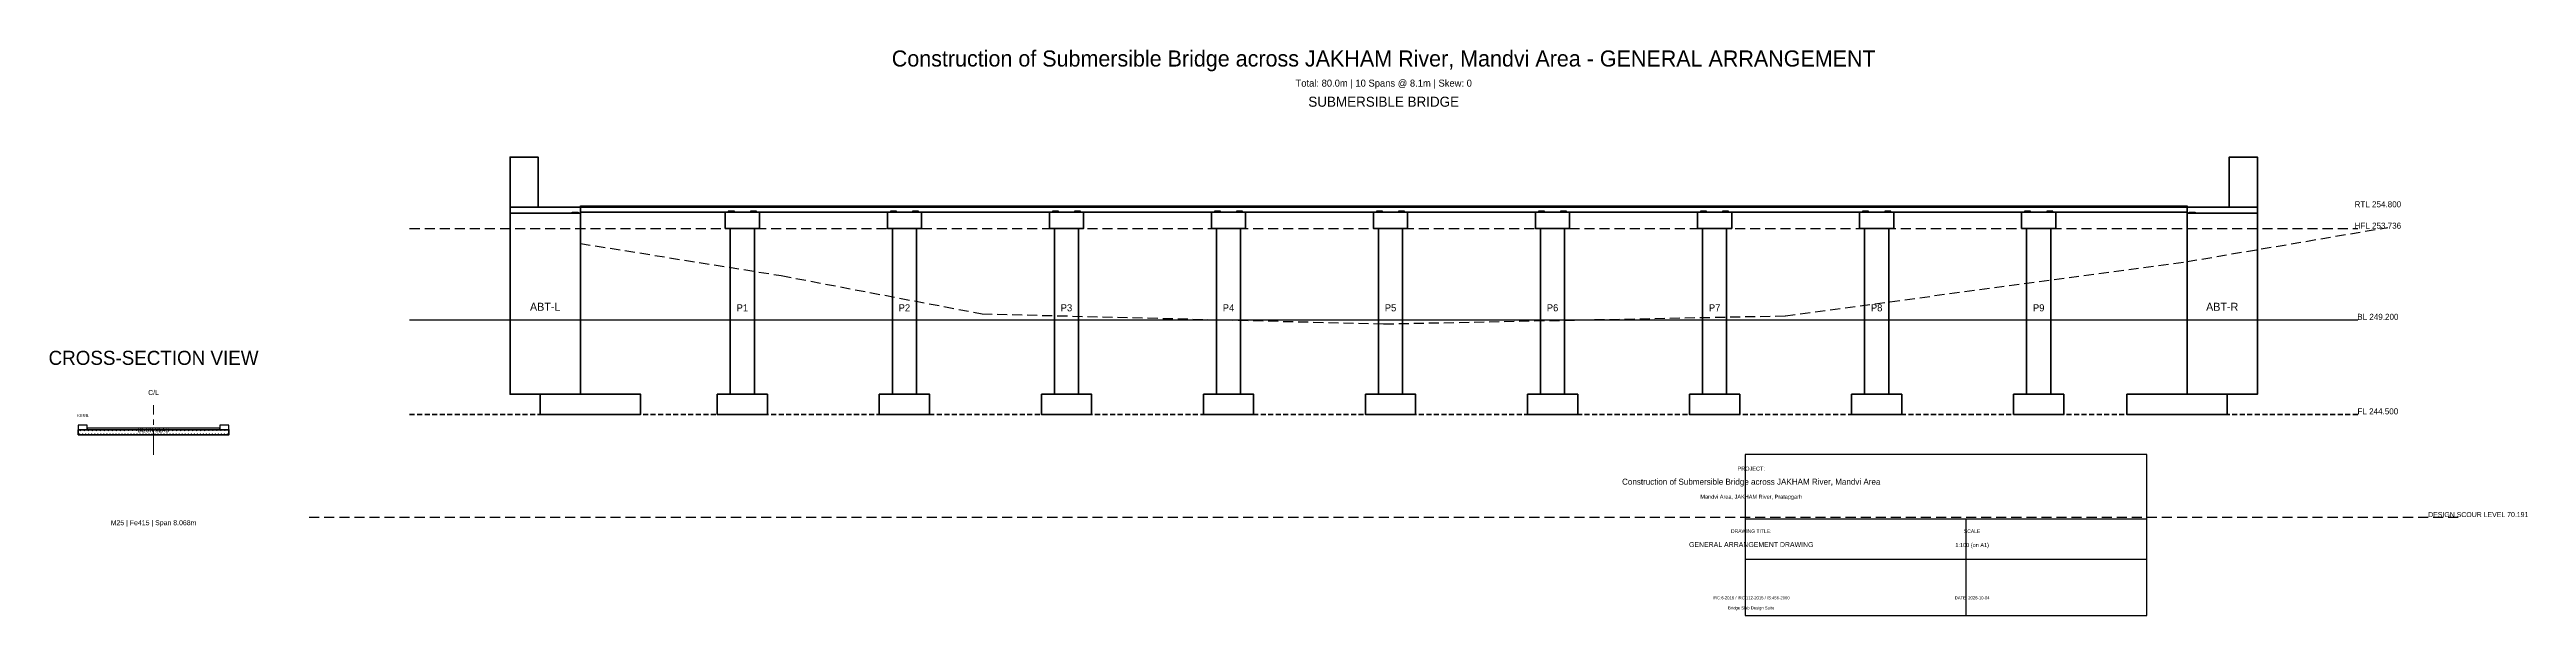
# Model space of a CAD drawing. Header units: metres. Extents: x -26 to 97, y -14 to 283.
# Drawn here: x -26.4 to 96.9, y 254.5 to 282.6 of the extents above.
import ezdxf
from ezdxf.enums import TextEntityAlignment as Align

# ---------------------------------------------------------------- set-up
doc = ezdxf.new("R2010")
doc.units = ezdxf.units.M
for name, pattern in [('CENTER', [2, 1.25, -0.25, 0.25, -0.25]), ('DASHED', [0.75, 0.5, -0.25]), ('HIDDEN', [0.375, 0.25, -0.125])]:
    doc.linetypes.add(name, pattern=pattern)
for name, color, linetype, lineweight in [('A-GRID', 8, 'CENTER', 15), ('A-TEXT', 7, 'CONTINUOUS', 18), ('A-TITLE', 7, 'CONTINUOUS', 25), ('G-BED', 32, 'CONTINUOUS', 25), ('G-HFL', 150, 'DASHED', 25), ('G-NGL', 30, 'DASHED', 25), ('H-CONC', 253, 'CONTINUOUS', 15), ('S-ABUT', 5, 'CONTINUOUS', 50), ('S-BEARING', 6, 'CONTINUOUS', 30), ('S-DECK', 4, 'CONTINUOUS', 50), ('S-FNDTN', 2, 'HIDDEN', 35), ('S-KERB', 8, 'CONTINUOUS', 25), ('S-PIER', 3, 'CONTINUOUS', 50), ('S-PIERCAP', 3, 'CONTINUOUS', 40), ('X-REBAR', 1, 'CONTINUOUS', 18)]:
    doc.layers.add(name, color=color, linetype=linetype, lineweight=lineweight)

msp = doc.modelspace()

# ---------------------------------------------------------------- hatches: boundary and pattern name
at = {"layer": 'H-CONC'}
h = msp.add_hatch(dxfattribs=at)
h.set_pattern_fill('ANSI31', color=256, scale=0.05, style=0)
h.set_pattern_definition([])
h.paths.add_polyline_path([(0, 274.8), (80, 274.8), (80, 274.55), (0, 274.55)])
h = msp.add_hatch(dxfattribs=at)
h.set_pattern_fill('ANSI31', color=256, scale=0.04, style=0)
h.set_pattern_definition([])
h.paths.add_polyline_path([(7.468, 273.75), (8.668, 273.75), (8.668, 265.5), (7.468, 265.5)])
h = msp.add_hatch(dxfattribs=at)
h.set_pattern_fill('ANSI31', color=256, scale=0.04, style=0)
h.set_pattern_definition([])
h.paths.add_polyline_path([(15.536, 273.75), (16.736, 273.75), (16.736, 265.5), (15.536, 265.5)])
h = msp.add_hatch(dxfattribs=at)
h.set_pattern_fill('ANSI31', color=256, scale=0.04, style=0)
h.set_pattern_definition([])
h.paths.add_polyline_path([(23.604, 273.75), (24.804, 273.75), (24.804, 265.5), (23.604, 265.5)])
h = msp.add_hatch(dxfattribs=at)
h.set_pattern_fill('ANSI31', color=256, scale=0.04, style=0)
h.set_pattern_definition([])
h.paths.add_polyline_path([(31.672, 273.75), (32.872, 273.75), (32.872, 265.5), (31.672, 265.5)])
h = msp.add_hatch(dxfattribs=at)
h.set_pattern_fill('ANSI31', color=256, scale=0.04, style=0)
h.set_pattern_definition([])
h.paths.add_polyline_path([(39.74, 273.75), (40.94, 273.75), (40.94, 265.5), (39.74, 265.5)])
h = msp.add_hatch(dxfattribs=at)
h.set_pattern_fill('ANSI31', color=256, scale=0.04, style=0)
h.set_pattern_definition([])
h.paths.add_polyline_path([(47.808, 273.75), (49.008, 273.75), (49.008, 265.5), (47.808, 265.5)])
h = msp.add_hatch(dxfattribs=at)
h.set_pattern_fill('ANSI31', color=256, scale=0.04, style=0)
h.set_pattern_definition([])
h.paths.add_polyline_path([(55.876, 273.75), (57.076, 273.75), (57.076, 265.5), (55.876, 265.5)])
h = msp.add_hatch(dxfattribs=at)
h.set_pattern_fill('ANSI31', color=256, scale=0.04, style=0)
h.set_pattern_definition([])
h.paths.add_polyline_path([(63.944, 273.75), (65.144, 273.75), (65.144, 265.5), (63.944, 265.5)])
h = msp.add_hatch(dxfattribs=at)
h.set_pattern_fill('ANSI31', color=256, scale=0.04, style=0)
h.set_pattern_definition([])
h.paths.add_polyline_path([(72.012, 273.75), (73.212, 273.75), (73.212, 265.5), (72.012, 265.5)])
h = msp.add_hatch(dxfattribs=at)
h.set_pattern_fill('ANSI32', color=256, scale=0.08, style=0)
h.set_pattern_definition([])
h.paths.add_polyline_path([(-2, 265.5), (3, 265.5), (3, 264.5), (-2, 264.5)])
h = msp.add_hatch(dxfattribs=at)
h.set_pattern_fill('ANSI32', color=256, scale=0.08, style=0)
h.set_pattern_definition([])
h.paths.add_polyline_path([(77, 265.5), (82, 265.5), (82, 264.5), (77, 264.5)])
h = msp.add_hatch(dxfattribs=at)
h.set_pattern_fill('ANSI31', color=256, scale=0.03, style=0)
h.set_pattern_definition([])
h.paths.add_polyline_path([(-25, 263.736), (-17.5, 263.736), (-17.5, 263.486), (-25, 263.486)])

# ---------------------------------------------------------------- linework, layer by layer
at = {"layer": 'A-GRID', "linetype": 'CENTER'}
msp.add_line((-21.25, 262.486), (-21.25, 264.961), dxfattribs=at)
at = {"layer": 'A-TITLE', "linetype": 'CONTINUOUS'}
for p, q in [((58, 259.3), (78, 259.3)), ((69, 254.5), (69, 259.3)), ((58, 257.3), (78, 257.3))]:
    msp.add_line(p, q, dxfattribs=at)
msp.add_lwpolyline([(58, 254.5), (78, 254.5), (78, 262.5), (58, 262.5)], close=True, dxfattribs=at)
at = {"layer": 'G-BED', "linetype": 'CONTINUOUS'}
msp.add_line((-8.5, 269.2), (88.5, 269.2), dxfattribs=at)
at = {"layer": 'G-BED', "linetype": 'DASHED'}
msp.add_line((-13.5, 259.391), (93.5, 259.391), dxfattribs=at)
at = {"layer": 'G-HFL', "linetype": 'DASHED'}
msp.add_line((-8.5, 273.736), (88.5, 273.736), dxfattribs=at)
at = {"layer": 'G-NGL', "linetype": 'DASHED'}
msp.add_lwpolyline([(0, 273), (10, 271.4), (20, 269.5), (40, 269), (60, 269.4), (80, 272.1), (90, 273.8)], dxfattribs=at)
at = {"layer": 'S-ABUT', "linetype": 'CONTINUOUS'}
for points in [[(-3.5, 274.8), (-2.1, 274.8), (-2.1, 277.3), (-3.5, 277.3)], [(82.1, 274.8), (83.5, 274.8), (83.5, 277.3), (82.1, 277.3)], [(-3.5, 274.8), (0, 274.8), (0, 265.5), (-3.5, 265.5)], [(80, 274.8), (83.5, 274.8), (83.5, 265.5), (80, 265.5)]]:
    msp.add_lwpolyline(points, close=True, dxfattribs=at)
at = {"layer": 'S-BEARING', "linetype": 'CONTINUOUS'}
for points in [[(-0.4, 274.55), (-0.1, 274.55), (-0.1, 274.5), (-0.4, 274.5)], [(7.368, 274.55), (7.668, 274.55), (7.668, 274.6), (7.368, 274.6)], [(8.468, 274.55), (8.768, 274.55), (8.768, 274.6), (8.468, 274.6)], [(15.436, 274.55), (15.736, 274.55), (15.736, 274.6), (15.436, 274.6)], [(16.536, 274.55), (16.836, 274.55), (16.836, 274.6), (16.536, 274.6)], [(23.504, 274.55), (23.804, 274.55), (23.804, 274.6), (23.504, 274.6)], [(24.604, 274.55), (24.904, 274.55), (24.904, 274.6), (24.604, 274.6)], [(31.572, 274.55), (31.872, 274.55), (31.872, 274.6), (31.572, 274.6)], [(32.672, 274.55), (32.972, 274.55), (32.972, 274.6), (32.672, 274.6)], [(39.64, 274.55), (39.94, 274.55), (39.94, 274.6), (39.64, 274.6)], [(40.74, 274.55), (41.04, 274.55), (41.04, 274.6), (40.74, 274.6)], [(47.708, 274.55), (48.008, 274.55), (48.008, 274.6), (47.708, 274.6)], [(48.808, 274.55), (49.108, 274.55), (49.108, 274.6), (48.808, 274.6)], [(55.776, 274.55), (56.076, 274.55), (56.076, 274.6), (55.776, 274.6)], [(56.876, 274.55), (57.176, 274.55), (57.176, 274.6), (56.876, 274.6)], [(63.844, 274.55), (64.144, 274.55), (64.144, 274.6), (63.844, 274.6)], [(64.944, 274.55), (65.244, 274.55), (65.244, 274.6), (64.944, 274.6)], [(71.912, 274.55), (72.212, 274.55), (72.212, 274.6), (71.912, 274.6)], [(73.012, 274.55), (73.312, 274.55), (73.312, 274.6), (73.012, 274.6)], [(80.1, 274.55), (80.4, 274.55), (80.4, 274.5), (80.1, 274.5)]]:
    msp.add_lwpolyline(points, close=True, dxfattribs=at)
at = {"layer": 'S-DECK', "linetype": 'CONTINUOUS'}
msp.add_line((0, 274.8), (80, 274.8), dxfattribs=at)
for points in [[(-3.5, 274.8), (0, 274.8), (0, 274.5), (-3.5, 274.5)], [(0, 274.8), (80, 274.8), (80, 274.55), (0, 274.55)], [(80, 274.8), (83.5, 274.8), (83.5, 274.5), (80, 274.5)], [(-25, 263.736), (-17.5, 263.736), (-17.5, 263.486), (-25, 263.486)]]:
    msp.add_lwpolyline(points, close=True, dxfattribs=at)
at = {"layer": 'S-FNDTN', "linetype": 'HIDDEN'}
msp.add_line((-8.5, 264.5), (88.5, 264.5), dxfattribs=at)
at = {"layer": 'S-FNDTN', "linetype": 'CONTINUOUS'}
for points in [[(-2, 265.5), (3, 265.5), (3, 264.5), (-2, 264.5)], [(6.818, 265.5), (9.318, 265.5), (9.318, 264.5), (6.818, 264.5)], [(14.886, 265.5), (17.386, 265.5), (17.386, 264.5), (14.886, 264.5)], [(22.954, 265.5), (25.454, 265.5), (25.454, 264.5), (22.954, 264.5)], [(31.022, 265.5), (33.522, 265.5), (33.522, 264.5), (31.022, 264.5)], [(39.09, 265.5), (41.59, 265.5), (41.59, 264.5), (39.09, 264.5)], [(47.158, 265.5), (49.658, 265.5), (49.658, 264.5), (47.158, 264.5)], [(55.226, 265.5), (57.726, 265.5), (57.726, 264.5), (55.226, 264.5)], [(63.294, 265.5), (65.794, 265.5), (65.794, 264.5), (63.294, 264.5)], [(71.362, 265.5), (73.862, 265.5), (73.862, 264.5), (71.362, 264.5)], [(77, 265.5), (82, 265.5), (82, 264.5), (77, 264.5)]]:
    msp.add_lwpolyline(points, close=True, dxfattribs=at)
at = {"layer": 'S-KERB', "linetype": 'CONTINUOUS'}
for points in [[(0, 274.875), (80, 274.875), (80, 274.8), (0, 274.8)], [(-25, 263.736), (-24.55, 263.736), (-24.55, 263.961), (-25, 263.961)], [(-17.95, 263.736), (-17.5, 263.736), (-17.5, 263.961), (-17.95, 263.961)], [(-24.55, 263.736), (-17.95, 263.736), (-17.95, 263.811), (-24.55, 263.811)]]:
    msp.add_lwpolyline(points, close=True, dxfattribs=at)
at = {"layer": 'S-PIER', "linetype": 'CONTINUOUS'}
for points in [[(7.468, 273.75), (8.668, 273.75), (8.668, 265.5), (7.468, 265.5)], [(15.536, 273.75), (16.736, 273.75), (16.736, 265.5), (15.536, 265.5)], [(23.604, 273.75), (24.804, 273.75), (24.804, 265.5), (23.604, 265.5)], [(31.672, 273.75), (32.872, 273.75), (32.872, 265.5), (31.672, 265.5)], [(39.74, 273.75), (40.94, 273.75), (40.94, 265.5), (39.74, 265.5)], [(47.808, 273.75), (49.008, 273.75), (49.008, 265.5), (47.808, 265.5)], [(55.876, 273.75), (57.076, 273.75), (57.076, 265.5), (55.876, 265.5)], [(63.944, 273.75), (65.144, 273.75), (65.144, 265.5), (63.944, 265.5)], [(72.012, 273.75), (73.212, 273.75), (73.212, 265.5), (72.012, 265.5)]]:
    msp.add_lwpolyline(points, close=True, dxfattribs=at)
at = {"layer": 'S-PIERCAP', "linetype": 'CONTINUOUS'}
for points in [[(7.218, 274.55), (8.918, 274.55), (8.918, 273.75), (7.218, 273.75)], [(15.286, 274.55), (16.986, 274.55), (16.986, 273.75), (15.286, 273.75)], [(23.354, 274.55), (25.054, 274.55), (25.054, 273.75), (23.354, 273.75)], [(31.422, 274.55), (33.122, 274.55), (33.122, 273.75), (31.422, 273.75)], [(39.49, 274.55), (41.19, 274.55), (41.19, 273.75), (39.49, 273.75)], [(47.558, 274.55), (49.258, 274.55), (49.258, 273.75), (47.558, 273.75)], [(55.626, 274.55), (57.326, 274.55), (57.326, 273.75), (55.626, 273.75)], [(63.694, 274.55), (65.394, 274.55), (65.394, 273.75), (63.694, 273.75)], [(71.762, 274.55), (73.462, 274.55), (73.462, 273.75), (71.762, 273.75)]]:
    msp.add_lwpolyline(points, close=True, dxfattribs=at)
at = {"layer": 'X-REBAR'}
for centre, radius in [((-24.925, 263.526), 0.01), ((-24.9, 263.696), 0.008), ((-24.775, 263.526), 0.01), ((-24.7, 263.696), 0.008), ((-24.625, 263.526), 0.01), ((-24.5, 263.696), 0.008), ((-24.475, 263.526), 0.01), ((-24.325, 263.526), 0.01), ((-24.3, 263.696), 0.008), ((-24.175, 263.526), 0.01), ((-24.1, 263.696), 0.008), ((-24.025, 263.526), 0.01), ((-23.9, 263.696), 0.008), ((-23.875, 263.526), 0.01), ((-23.725, 263.526), 0.01), ((-23.7, 263.696), 0.008), ((-23.575, 263.526), 0.01), ((-23.5, 263.696), 0.008), ((-23.425, 263.526), 0.01), ((-23.3, 263.696), 0.008), ((-23.275, 263.526), 0.01), ((-23.125, 263.526), 0.01), ((-23.1, 263.696), 0.008), ((-22.975, 263.526), 0.01), ((-22.9, 263.696), 0.008), ((-22.825, 263.526), 0.01), ((-22.7, 263.696), 0.008), ((-22.675, 263.526), 0.01), ((-22.525, 263.526), 0.01), ((-22.5, 263.696), 0.008), ((-22.375, 263.526), 0.01), ((-22.3, 263.696), 0.008), ((-22.225, 263.526), 0.01), ((-22.1, 263.696), 0.008), ((-22.075, 263.526), 0.01), ((-21.925, 263.526), 0.01), ((-21.9, 263.696), 0.008), ((-21.775, 263.526), 0.01), ((-21.7, 263.696), 0.008), ((-21.625, 263.526), 0.01), ((-21.5, 263.696), 0.008), ((-21.475, 263.526), 0.01), ((-21.325, 263.526), 0.01), ((-21.3, 263.696), 0.008), ((-21.175, 263.526), 0.01), ((-21.1, 263.696), 0.008), ((-21.025, 263.526), 0.01), ((-20.9, 263.696), 0.008), ((-20.875, 263.526), 0.01), ((-20.725, 263.526), 0.01), ((-20.7, 263.696), 0.008), ((-20.575, 263.526), 0.01), ((-20.5, 263.696), 0.008), ((-20.425, 263.526), 0.01), ((-20.3, 263.696), 0.008), ((-20.275, 263.526), 0.01), ((-20.125, 263.526), 0.01), ((-20.1, 263.696), 0.008), ((-19.975, 263.526), 0.01), ((-19.9, 263.696), 0.008), ((-19.825, 263.526), 0.01), ((-19.7, 263.696), 0.008), ((-19.675, 263.526), 0.01), ((-19.525, 263.526), 0.01), ((-19.5, 263.696), 0.008), ((-19.375, 263.526), 0.01), ((-19.3, 263.696), 0.008), ((-19.225, 263.526), 0.01), ((-19.1, 263.696), 0.008), ((-19.075, 263.526), 0.01), ((-18.925, 263.526), 0.01), ((-18.9, 263.696), 0.008), ((-18.775, 263.526), 0.01), ((-18.7, 263.696), 0.008), ((-18.625, 263.526), 0.01), ((-18.5, 263.696), 0.008), ((-18.475, 263.526), 0.01), ((-18.325, 263.526), 0.01), ((-18.3, 263.696), 0.008), ((-18.175, 263.526), 0.01), ((-18.1, 263.696), 0.008), ((-18.025, 263.526), 0.01), ((-17.9, 263.696), 0.008), ((-17.875, 263.526), 0.01), ((-17.725, 263.526), 0.01), ((-17.7, 263.696), 0.008), ((-17.575, 263.526), 0.01)]:
    msp.add_circle(centre, radius, dxfattribs=at)

# ---------------------------------------------------------------- texts
at = {"layer": 'A-GRID'}
msp.add_text('C/L', height=0.25, dxfattribs=at).set_placement((-21.25, 265.461), align=Align.CENTER)
at = {"layer": 'A-TEXT'}
for s, height, p in [('Construction of Submersible Bridge across JAKHAM River, Mandvi Area - GENERAL ARRANGEMENT', 0.8, (40, 281.8)), ('Total: 80.0m | 10 Spans @ 8.1m | Skew: 0', 0.35, (40, 280.8)), ('SUBMERSIBLE BRIDGE', 0.5, (40, 279.8)), ('RTL 254.800', 0.3, (89.5, 274.8)), ('ABT-L', 0.4, (-1.75, 269.65)), ('P1', 0.35, (8.068, 269.625)), ('P2', 0.35, (16.136, 269.625)), ('P3', 0.35, (24.204, 269.625)), ('P4', 0.35, (32.272, 269.625)), ('P5', 0.35, (40.34, 269.625)), ('P6', 0.35, (48.408, 269.625)), ('P7', 0.35, (56.476, 269.625)), ('P8', 0.35, (64.544, 269.625)), ('P9', 0.35, (72.612, 269.625)), ('ABT-R', 0.4, (81.75, 269.65)), ('CROSS-SECTION VIEW', 0.7, (-21.25, 266.961)), ('KERB', 0.15, (-24.775, 264.361)), ('FL 244.500', 0.3, (89.5, 264.5)), ('DECK SLAB', 0.2, (-21.25, 263.611)), ('M25 | Fe415 | Span 8.068m', 0.25, (-21.25, 258.986))]:
    msp.add_text(s, height=height, dxfattribs=at).set_placement(p, align=Align.CENTER)
at = {"layer": 'A-TITLE'}
for s, height, p in [('PROJECT:', 0.2, (58.3, 261.7)), ('Construction of Submersible Bridge across JAKHAM River, Mandvi Area', 0.3, (58.3, 261)), ('Mandvi Area, JAKHAM River, Pratapgarh', 0.2, (58.3, 260.3)), ('GENERAL ARRANGEMENT DRAWING', 0.25, (58.3, 257.9)), ('DRAWING TITLE:', 0.18, (58.3, 258.6)), ('1:100 (on A1)', 0.2, (69.3, 257.9)), ('SCALE', 0.18, (69.3, 258.6)), ('IRC:6-2016 / IRC:112-2015 / IS:456-2000', 0.15, (58.3, 255.3)), ('DATE: 2026-10-04', 0.15, (69.3, 255.3)), ('Bridge Slab Design Suite', 0.15, (58.3, 254.8))]:
    msp.add_text(s, height=height, dxfattribs=at).set_placement(p, align=Align.CENTER)
at = {"layer": 'G-BED'}
for s, height, p in [('BL 249.200', 0.3, (89.5, 269.2)), ('DESIGN SCOUR LEVEL 70.191', 0.25, (94.5, 259.391))]:
    msp.add_text(s, height=height, dxfattribs=at).set_placement(p, align=Align.CENTER)
at = {"layer": 'G-HFL'}
msp.add_text('HFL 253.736', height=0.3, dxfattribs=at).set_placement((89.5, 273.736), align=Align.CENTER)

doc.saveas('drawing.dxf')
